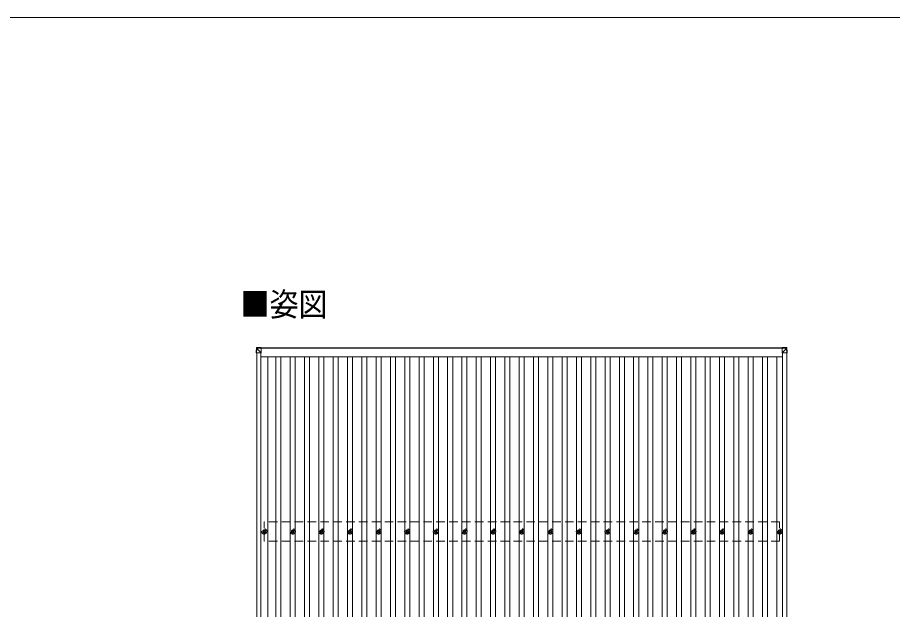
# Model space of a CAD drawing. Units: millimetres at full size, sheet at 1:50; details may follow other scales. Extents: x -14053 to 14053, y -9700 to 9700.
# Drawn here: x -7938 to -1822, y 5567 to 9700 of the extents above; entities that cross this region are included whole.
import ezdxf
from ezdxf.enums import TextEntityAlignment as Align

# ---------------------------------------------------------------- set-up
doc = ezdxf.new("R2010")
doc.units = ezdxf.units.MM
doc.header["$LTSCALE"] = 50
doc.linetypes.add('DASHED1', pattern=[1.8, 1.2, -0.6])
doc.layers.add('1-0', color=5, linetype='DASHED1', lineweight=5)
doc.layers.add('F-0', color=7, linetype='Continuous', lineweight=9)
doc.styles.add('ＭＳ ゴシック', font='')
doc.styles.get('ＭＳ ゴシック').set_extended_font_data('MS Gothic')

msp = doc.modelspace()

# ---------------------------------------------------------------- linework, layer by layer
at = {"layer": '1-0', "color": 6, "linetype": 'Continuous', "lineweight": 9}
for p, q in [((-6269.55, 7357.93), (-6267.68, 7388.47)), ((-6267.68, 7388.47), (-6267.68, 7393.22)), ((-6265.79, 7388.28), (-6267.65, 7357.86)), ((-6267.65, 7358.52), (-6235.25, 7358.46)), ((-6235.25, 7397.02), (-6265.81, 7395.1)), ((-6235.25, 7397.02), (-6265.81, 7395.1)), ((-6265.81, 7395.1), (-6265.81, 7395.1)), ((-6265.81, 7395.1), (-6265.81, 7390.34)), ((-6265.81, 7390.34), (-6235.25, 7392.21)), ((-6265.69, 7388.28), (-6265.79, 7388.28)), ((-6235.25, 7390.25), (-6265.74, 7388.38)), ((-6235.25, 7358.46), (-6265.69, 7388.94)), ((-6235.25, 7397.02), (-6235.25, 7392.21)), ((-6235.25, 7392.21), (-6235.25, 7390.25)), ((-6235.25, 7390.9), (-6235.25, 7358.46)), ((-2593.04, 7397.02), (-2562.48, 7395.1)), ((-2593.04, 7397.02), (-2593.04, 7392.21)), ((-2593.04, 7397.02), (-2562.48, 7395.1)), ((-2593.04, 7392.21), (-2593.04, 7390.25)), ((-2562.48, 7390.34), (-2593.04, 7392.21)), ((-2593.04, 7390.25), (-2593.04, 7357.81)), ((-2593.04, 7390.25), (-2562.55, 7388.38)), ((-2593.04, 7357.81), (-2562.59, 7388.29)), ((-2560.63, 7357.86), (-2593.04, 7357.81)), ((-2562.59, 7388.29), (-2562.5, 7388.28)), ((-2562.5, 7388.28), (-2560.63, 7357.86)), ((-2562.48, 7395.1), (-2562.48, 7395.1)), ((-2562.48, 7395.1), (-2562.48, 7390.34)), ((-2560.6, 7388.47), (-2560.6, 7393.22)), ((-2558.74, 7357.93), (-2560.6, 7388.47))]:
    msp.add_line(p, q, dxfattribs=at)
at = {"layer": '1-0', "color": 2, "linetype": 'Continuous', "lineweight": 9}
for p, q in [((-6265.73, 1467.48), (-6265.73, 7358.51)), ((-6236.73, 1467.43), (-6236.73, 7358.46)), ((-6235.25, 7394.69), (-2593.04, 7394.69)), ((-2593.04, 7390.1), (-6235.25, 7390.1)), ((-2590.73, 1467.44), (-2590.73, 7357.81)), ((-2561.73, 1472.32), (-2561.73, 7357.86)), ((-6236.73, 7331.27), (-2590.73, 7331.27))]:
    msp.add_line(p, q, dxfattribs=at)
at = {"layer": '1-0', "color": 134, "linetype": 'Continuous', "lineweight": 9}
for p, q in [((-6187.23, 1492.17), (-6187.23, 7331.27)), ((-6131.23, 1492.17), (-6131.23, 7331.27)), ((-6096.23, 1492.17), (-6096.23, 7331.27)), ((-6031.23, 6116.84), (-6031.23, 7331.27)), ((-5996.23, 6116.84), (-5996.23, 7331.27)), ((-5931.23, 1492.17), (-5931.23, 7331.27)), ((-5896.23, 1492.17), (-5896.23, 7331.27)), ((-5831.23, 6116.84), (-5831.23, 7331.27)), ((-5796.23, 6116.84), (-5796.23, 7331.27)), ((-5731.23, 1492.17), (-5731.23, 7331.27)), ((-5696.23, 1492.17), (-5696.23, 7331.27)), ((-5631.23, 6116.84), (-5631.23, 7331.27)), ((-5596.23, 6116.84), (-5596.23, 7331.27)), ((-5531.23, 1492.17), (-5531.23, 7331.27)), ((-5496.23, 1492.17), (-5496.23, 7331.27)), ((-5431.23, 6116.84), (-5431.23, 7331.27)), ((-5396.23, 6116.84), (-5396.23, 7331.27)), ((-5331.23, 1492.17), (-5331.23, 7331.27)), ((-5296.23, 1492.17), (-5296.23, 7331.27)), ((-5231.23, 6116.84), (-5231.23, 7331.27)), ((-5196.23, 6116.84), (-5196.23, 7331.27)), ((-5131.23, 1492.17), (-5131.23, 7331.27)), ((-5096.23, 1492.17), (-5096.23, 7331.27)), ((-5031.23, 6116.84), (-5031.23, 7331.27)), ((-4996.23, 6116.84), (-4996.23, 7331.27)), ((-4931.23, 1492.17), (-4931.23, 7331.27)), ((-4896.23, 1492.17), (-4896.23, 7331.27)), ((-4831.23, 6116.84), (-4831.23, 7331.27)), ((-4796.23, 6116.84), (-4796.23, 7331.27)), ((-4731.23, 1492.17), (-4731.23, 7331.27)), ((-4696.23, 1492.17), (-4696.23, 7331.27)), ((-4631.23, 6116.84), (-4631.23, 7331.27)), ((-4596.23, 6116.84), (-4596.23, 7331.27)), ((-4531.23, 1492.17), (-4531.23, 7331.27)), ((-4496.23, 1492.17), (-4496.23, 7331.27)), ((-4431.23, 6116.84), (-4431.23, 7331.27)), ((-4396.23, 6116.84), (-4396.23, 7331.27)), ((-4331.23, 1492.17), (-4331.23, 7331.27)), ((-4296.23, 1492.17), (-4296.23, 7331.27)), ((-4231.23, 6116.84), (-4231.23, 7331.27)), ((-4196.23, 6116.84), (-4196.23, 7331.27)), ((-4131.23, 1492.17), (-4131.23, 7331.27)), ((-4096.23, 1492.17), (-4096.23, 7331.27)), ((-4031.23, 6116.84), (-4031.23, 7331.27)), ((-3996.23, 6116.84), (-3996.23, 7331.27)), ((-3931.23, 1492.17), (-3931.23, 7331.27)), ((-3896.23, 1492.17), (-3896.23, 7331.27)), ((-3831.23, 6116.84), (-3831.23, 7331.27)), ((-3796.23, 6116.84), (-3796.23, 7331.27)), ((-3731.23, 1492.17), (-3731.23, 7331.27)), ((-3696.23, 1492.17), (-3696.23, 7331.27)), ((-3631.23, 6116.84), (-3631.23, 7331.27)), ((-3596.23, 6116.84), (-3596.23, 7331.27)), ((-3531.23, 1492.17), (-3531.23, 7331.27)), ((-3496.23, 1492.17), (-3496.23, 7331.27)), ((-3431.23, 6116.84), (-3431.23, 7331.27)), ((-3396.23, 6116.84), (-3396.23, 7331.27)), ((-3331.23, 1492.17), (-3331.23, 7331.27)), ((-3296.23, 1492.17), (-3296.23, 7331.27)), ((-3231.23, 6116.84), (-3231.23, 7331.27)), ((-3196.23, 6116.84), (-3196.23, 7331.27)), ((-3131.23, 1492.17), (-3131.23, 7331.27)), ((-3096.23, 1492.17), (-3096.23, 7331.27)), ((-3031.23, 6116.84), (-3031.23, 7331.27)), ((-2996.23, 6116.84), (-2996.23, 7331.27)), ((-2931.23, 1492.17), (-2931.23, 7331.27)), ((-2896.23, 1492.17), (-2896.23, 7331.27)), ((-2831.23, 6116.84), (-2831.23, 7331.27)), ((-2796.23, 6116.84), (-2796.23, 7331.27)), ((-2731.23, 1492.17), (-2731.23, 7331.27)), ((-2696.23, 1492.17), (-2696.23, 7331.27)), ((-2631.23, 1492.17), (-2631.23, 7331.27)), ((-6031.23, 2716.84), (-6031.23, 6106.49)), ((-5996.23, 2716.84), (-5996.23, 6106.49)), ((-5831.23, 2716.84), (-5831.23, 6106.49)), ((-5796.23, 2716.84), (-5796.23, 6106.49)), ((-5631.23, 2716.84), (-5631.23, 6106.49)), ((-5596.23, 2716.84), (-5596.23, 6106.49)), ((-5431.23, 2716.84), (-5431.23, 6106.49)), ((-5396.23, 2716.84), (-5396.23, 6106.49)), ((-5231.23, 2716.84), (-5231.23, 6106.49)), ((-5196.23, 2716.84), (-5196.23, 6106.49)), ((-5031.23, 2716.84), (-5031.23, 6106.49)), ((-4996.23, 2716.84), (-4996.23, 6106.49)), ((-4831.23, 2716.84), (-4831.23, 6106.49)), ((-4796.23, 2716.84), (-4796.23, 6106.49)), ((-4631.23, 2716.84), (-4631.23, 6106.49)), ((-4596.23, 2716.84), (-4596.23, 6106.49)), ((-4431.23, 2716.84), (-4431.23, 6106.49)), ((-4396.23, 2716.84), (-4396.23, 6106.49)), ((-4231.23, 2716.84), (-4231.23, 6106.49)), ((-4196.23, 2716.84), (-4196.23, 6106.49)), ((-4031.23, 2716.84), (-4031.23, 6106.49)), ((-3996.23, 2716.84), (-3996.23, 6106.49)), ((-3831.23, 2716.84), (-3831.23, 6106.49)), ((-3796.23, 2716.84), (-3796.23, 6106.49)), ((-3631.23, 2716.84), (-3631.23, 6106.49)), ((-3596.23, 2716.84), (-3596.23, 6106.49)), ((-3431.23, 2716.84), (-3431.23, 6106.49)), ((-3396.23, 2716.84), (-3396.23, 6106.49)), ((-3231.23, 2716.84), (-3231.23, 6106.49)), ((-3196.23, 2716.84), (-3196.23, 6106.49)), ((-3031.23, 2716.84), (-3031.23, 6106.49)), ((-2996.23, 2716.84), (-2996.23, 6106.49)), ((-2831.23, 2716.84), (-2831.23, 6106.49)), ((-2796.23, 2716.84), (-2796.23, 6106.49))]:
    msp.add_line(p, q, dxfattribs=at)
at = {"layer": '1-0', "color": 2, "lineweight": 9}
for p, q in [((-6213.73, 6044.67), (-6213.73, 6178.67)), ((-2610.98, 6178.67), (-6213.73, 6178.67)), ((-2610.98, 6044.67), (-2610.98, 6178.67)), ((-2610.98, 6044.67), (-6213.73, 6044.67))]:
    msp.add_line(p, q, dxfattribs=at)
at = {"layer": '1-0'}
for p, q in [((-6215.48, 6121.66), (-6215.48, 6117.25)), ((-6211.98, 6121.66), (-6211.98, 6117.25)), ((-6015.48, 6121.66), (-6015.48, 6117.25)), ((-6011.98, 6121.66), (-6011.98, 6117.25)), ((-5815.48, 6121.66), (-5815.48, 6117.25)), ((-5811.98, 6121.66), (-5811.98, 6117.25)), ((-5615.48, 6121.66), (-5615.48, 6117.25)), ((-5611.98, 6121.66), (-5611.98, 6117.25)), ((-5415.48, 6121.66), (-5415.48, 6117.25)), ((-5411.98, 6121.66), (-5411.98, 6117.25)), ((-5215.48, 6121.66), (-5215.48, 6117.25)), ((-5211.98, 6121.66), (-5211.98, 6117.25)), ((-5015.48, 6121.66), (-5015.48, 6117.25)), ((-5011.98, 6121.66), (-5011.98, 6117.25)), ((-4815.48, 6121.66), (-4815.48, 6117.25)), ((-4811.98, 6121.66), (-4811.98, 6117.25)), ((-4615.48, 6121.66), (-4615.48, 6117.25)), ((-4611.98, 6121.66), (-4611.98, 6117.25)), ((-4415.48, 6121.66), (-4415.48, 6117.25)), ((-4411.98, 6121.66), (-4411.98, 6117.25)), ((-4215.48, 6121.66), (-4215.48, 6117.25)), ((-4211.98, 6121.66), (-4211.98, 6117.25)), ((-4015.48, 6121.66), (-4015.48, 6117.25)), ((-4011.98, 6121.66), (-4011.98, 6117.25)), ((-3815.48, 6121.66), (-3815.48, 6117.25)), ((-3811.98, 6121.66), (-3811.98, 6117.25)), ((-3615.48, 6121.66), (-3615.48, 6117.25)), ((-3611.98, 6121.66), (-3611.98, 6117.25)), ((-3415.48, 6121.66), (-3415.48, 6117.25)), ((-3411.98, 6121.66), (-3411.98, 6117.25)), ((-3215.48, 6121.66), (-3215.48, 6117.25)), ((-3211.98, 6121.66), (-3211.98, 6117.25)), ((-3015.48, 6121.66), (-3015.48, 6117.25)), ((-3011.98, 6121.66), (-3011.98, 6117.25)), ((-2815.48, 6121.66), (-2815.48, 6117.25)), ((-2811.98, 6121.66), (-2811.98, 6117.25)), ((-2612.73, 6121.66), (-2612.73, 6117.25)), ((-2609.23, 6121.66), (-2609.23, 6117.25)), ((-6223.73, 6113.42), (-6219.31, 6113.42)), ((-6223.73, 6113.42), (-6219.31, 6113.42)), ((-6223.73, 6109.92), (-6219.31, 6109.92)), ((-6215.48, 6106.08), (-6215.48, 6101.67)), ((-6211.98, 6106.08), (-6211.98, 6101.67)), ((-6208.15, 6113.42), (-6203.73, 6113.42)), ((-6208.15, 6109.92), (-6203.73, 6109.92)), ((-6023.73, 6113.42), (-6019.31, 6113.42)), ((-6023.73, 6109.92), (-6019.31, 6109.92)), ((-6015.48, 6106.08), (-6015.48, 6101.67)), ((-6011.98, 6106.08), (-6011.98, 6101.67)), ((-6008.15, 6113.42), (-6003.73, 6113.42)), ((-6008.15, 6109.92), (-6003.73, 6109.92)), ((-5823.73, 6113.42), (-5819.31, 6113.42)), ((-5823.73, 6109.92), (-5819.31, 6109.92)), ((-5815.48, 6106.08), (-5815.48, 6101.67)), ((-5811.98, 6106.08), (-5811.98, 6101.67)), ((-5808.15, 6113.42), (-5803.73, 6113.42)), ((-5808.15, 6109.92), (-5803.73, 6109.92)), ((-5623.73, 6113.42), (-5619.31, 6113.42)), ((-5623.73, 6109.92), (-5619.31, 6109.92)), ((-5615.48, 6106.08), (-5615.48, 6101.67)), ((-5611.98, 6106.08), (-5611.98, 6101.67)), ((-5608.15, 6113.42), (-5603.73, 6113.42)), ((-5608.15, 6109.92), (-5603.73, 6109.92)), ((-5423.73, 6113.42), (-5419.31, 6113.42)), ((-5423.73, 6109.92), (-5419.31, 6109.92)), ((-5415.48, 6106.08), (-5415.48, 6101.67)), ((-5411.98, 6106.08), (-5411.98, 6101.67)), ((-5408.15, 6113.42), (-5403.73, 6113.42)), ((-5408.15, 6109.92), (-5403.73, 6109.92)), ((-5223.73, 6113.42), (-5219.31, 6113.42)), ((-5223.73, 6109.92), (-5219.31, 6109.92)), ((-5215.48, 6106.08), (-5215.48, 6101.67)), ((-5211.98, 6106.08), (-5211.98, 6101.67)), ((-5208.15, 6113.42), (-5203.73, 6113.42)), ((-5208.15, 6109.92), (-5203.73, 6109.92)), ((-5023.73, 6113.42), (-5019.31, 6113.42)), ((-5023.73, 6109.92), (-5019.31, 6109.92)), ((-5015.48, 6106.08), (-5015.48, 6101.67)), ((-5011.98, 6106.08), (-5011.98, 6101.67)), ((-5008.15, 6113.42), (-5003.73, 6113.42)), ((-5008.15, 6109.92), (-5003.73, 6109.92)), ((-4823.73, 6113.42), (-4819.31, 6113.42)), ((-4823.73, 6109.92), (-4819.31, 6109.92)), ((-4815.48, 6106.08), (-4815.48, 6101.67)), ((-4811.98, 6106.08), (-4811.98, 6101.67)), ((-4808.15, 6113.42), (-4803.73, 6113.42)), ((-4808.15, 6109.92), (-4803.73, 6109.92)), ((-4623.73, 6113.42), (-4619.31, 6113.42)), ((-4623.73, 6109.92), (-4619.31, 6109.92)), ((-4615.48, 6106.08), (-4615.48, 6101.67)), ((-4611.98, 6106.08), (-4611.98, 6101.67)), ((-4608.15, 6113.42), (-4603.73, 6113.42)), ((-4608.15, 6109.92), (-4603.73, 6109.92)), ((-4423.73, 6113.42), (-4419.31, 6113.42)), ((-4423.73, 6109.92), (-4419.31, 6109.92)), ((-4415.48, 6106.08), (-4415.48, 6101.67)), ((-4411.98, 6106.08), (-4411.98, 6101.67)), ((-4408.15, 6113.42), (-4403.73, 6113.42)), ((-4408.15, 6109.92), (-4403.73, 6109.92)), ((-4223.73, 6113.42), (-4219.31, 6113.42)), ((-4223.73, 6109.92), (-4219.31, 6109.92)), ((-4215.48, 6106.08), (-4215.48, 6101.67)), ((-4211.98, 6106.08), (-4211.98, 6101.67)), ((-4208.15, 6113.42), (-4203.73, 6113.42)), ((-4208.15, 6109.92), (-4203.73, 6109.92)), ((-4023.73, 6113.42), (-4019.31, 6113.42)), ((-4023.73, 6109.92), (-4019.31, 6109.92)), ((-4015.48, 6106.08), (-4015.48, 6101.67)), ((-4011.98, 6106.08), (-4011.98, 6101.67)), ((-4008.15, 6113.42), (-4003.73, 6113.42)), ((-4008.15, 6109.92), (-4003.73, 6109.92)), ((-3823.73, 6113.42), (-3819.31, 6113.42)), ((-3823.73, 6109.92), (-3819.31, 6109.92)), ((-3815.48, 6106.08), (-3815.48, 6101.67)), ((-3811.98, 6106.08), (-3811.98, 6101.67)), ((-3808.15, 6113.42), (-3803.73, 6113.42)), ((-3808.15, 6109.92), (-3803.73, 6109.92)), ((-3623.73, 6113.42), (-3619.31, 6113.42)), ((-3623.73, 6109.92), (-3619.31, 6109.92)), ((-3615.48, 6106.08), (-3615.48, 6101.67)), ((-3611.98, 6106.08), (-3611.98, 6101.67)), ((-3608.15, 6113.42), (-3603.73, 6113.42)), ((-3608.15, 6109.92), (-3603.73, 6109.92)), ((-3423.73, 6113.42), (-3419.31, 6113.42)), ((-3423.73, 6109.92), (-3419.31, 6109.92)), ((-3415.48, 6106.08), (-3415.48, 6101.67)), ((-3411.98, 6106.08), (-3411.98, 6101.67)), ((-3408.15, 6113.42), (-3403.73, 6113.42)), ((-3408.15, 6109.92), (-3403.73, 6109.92)), ((-3223.73, 6113.42), (-3219.31, 6113.42)), ((-3223.73, 6109.92), (-3219.31, 6109.92)), ((-3215.48, 6106.08), (-3215.48, 6101.67)), ((-3211.98, 6106.08), (-3211.98, 6101.67)), ((-3208.15, 6113.42), (-3203.73, 6113.42)), ((-3208.15, 6109.92), (-3203.73, 6109.92)), ((-3023.73, 6113.42), (-3019.31, 6113.42)), ((-3023.73, 6109.92), (-3019.31, 6109.92)), ((-3015.48, 6106.08), (-3015.48, 6101.67)), ((-3011.98, 6106.08), (-3011.98, 6101.67)), ((-3008.15, 6113.42), (-3003.73, 6113.42)), ((-3008.15, 6109.92), (-3003.73, 6109.92)), ((-2823.73, 6113.42), (-2819.31, 6113.42)), ((-2823.73, 6109.92), (-2819.31, 6109.92)), ((-2815.48, 6106.08), (-2815.48, 6101.67)), ((-2811.98, 6106.08), (-2811.98, 6101.67)), ((-2808.15, 6113.42), (-2803.73, 6113.42)), ((-2808.15, 6109.92), (-2803.73, 6109.92)), ((-2620.98, 6113.42), (-2616.56, 6113.42)), ((-2620.98, 6109.92), (-2616.56, 6109.92)), ((-2612.73, 6106.08), (-2612.73, 6101.67)), ((-2609.23, 6106.08), (-2609.23, 6101.67)), ((-2605.4, 6113.42), (-2600.98, 6113.42)), ((-2605.4, 6109.92), (-2600.98, 6109.92))]:
    msp.add_line(p, q, dxfattribs=at)
at = {"layer": '1-0', "color": 6, "linetype": 'Continuous', "lineweight": 9}
for points in [[(-6267.68, 7393.22), (-6269.55, 7362.74), (-6269.55, 7357.93)], [(-2560.6, 7393.22), (-2558.74, 7362.74), (-2558.74, 7357.93)]]:
    msp.add_lwpolyline(points, dxfattribs=at)
at = {"layer": '1-0'}
for centre, radius in [((-6213.73, 6111.67), 18.25), ((-6213.73, 6111.67), 10.15), ((-6213.73, 6111.67), 5.85), ((-6213.73, 6111.67), 5.25), ((-6013.73, 6111.67), 18.25), ((-6013.73, 6111.67), 10.15), ((-6013.73, 6111.67), 5.85), ((-6013.73, 6111.67), 5.25), ((-5813.73, 6111.67), 18.25), ((-5813.73, 6111.67), 10.15), ((-5813.73, 6111.67), 5.85), ((-5813.73, 6111.67), 5.25), ((-5613.73, 6111.67), 18.25), ((-5613.73, 6111.67), 10.15), ((-5613.73, 6111.67), 5.85), ((-5613.73, 6111.67), 5.25), ((-5413.73, 6111.67), 18.25), ((-5413.73, 6111.67), 10.15), ((-5413.73, 6111.67), 5.85), ((-5413.73, 6111.67), 5.25), ((-5213.73, 6111.67), 18.25), ((-5213.73, 6111.67), 10.15), ((-5213.73, 6111.67), 5.85), ((-5213.73, 6111.67), 5.25), ((-5013.73, 6111.67), 18.25), ((-5013.73, 6111.67), 10.15), ((-5013.73, 6111.67), 5.85), ((-5013.73, 6111.67), 5.25), ((-4813.73, 6111.67), 18.25), ((-4813.73, 6111.67), 10.15), ((-4813.73, 6111.67), 5.85), ((-4813.73, 6111.67), 5.25), ((-4613.73, 6111.67), 18.25), ((-4613.73, 6111.67), 10.15), ((-4613.73, 6111.67), 5.85), ((-4613.73, 6111.67), 5.25), ((-4413.73, 6111.67), 18.25), ((-4413.73, 6111.67), 10.15), ((-4413.73, 6111.67), 5.85), ((-4413.73, 6111.67), 5.25), ((-4213.73, 6111.67), 18.25), ((-4213.73, 6111.67), 10.15), ((-4213.73, 6111.67), 5.85), ((-4213.73, 6111.67), 5.25), ((-4013.73, 6111.67), 18.25), ((-4013.73, 6111.67), 10.15), ((-4013.73, 6111.67), 5.85), ((-4013.73, 6111.67), 5.25), ((-3813.73, 6111.67), 18.25), ((-3813.73, 6111.67), 10.15), ((-3813.73, 6111.67), 5.85), ((-3813.73, 6111.67), 5.25), ((-3613.73, 6111.67), 18.25), ((-3613.73, 6111.67), 10.15), ((-3613.73, 6111.67), 5.85), ((-3613.73, 6111.67), 5.25), ((-3413.73, 6111.67), 18.25), ((-3413.73, 6111.67), 10.15), ((-3413.73, 6111.67), 5.85), ((-3413.73, 6111.67), 5.25), ((-3213.73, 6111.67), 18.25), ((-3213.73, 6111.67), 10.15), ((-3213.73, 6111.67), 5.85), ((-3213.73, 6111.67), 5.25), ((-3013.73, 6111.67), 18.25), ((-3013.73, 6111.67), 10.15), ((-3013.73, 6111.67), 5.85), ((-3013.73, 6111.67), 5.25), ((-2813.73, 6111.67), 18.25), ((-2813.73, 6111.67), 10.15), ((-2813.73, 6111.67), 5.85), ((-2813.73, 6111.67), 5.25), ((-2610.98, 6111.67), 18.25), ((-2610.98, 6111.67), 10.15), ((-2610.98, 6111.67), 5.85), ((-2610.98, 6111.67), 5.25)]:
    msp.add_circle(centre, radius, dxfattribs=at)
at = {"layer": '1-0', "color": 6, "linetype": 'Continuous', "lineweight": 9}
for centre, radius, start, end in [((-6265.69, 7388.34), 2, 93.48408, 176.48407), ((-6265.46, 7401.19), 12.92, 260.08679, 268.52577), ((-6255.43, 7389.4), 10.42, 174.80664, 186.16183), ((-2572.86, 7389.4), 10.42, 353.83817, 5.19336), ((-2562.83, 7401.19), 12.92, 271.47423, 279.91321), ((-2562.6, 7388.35), 2, 3.51593, 86.51592)]:
    msp.add_arc(centre, radius, start, end, dxfattribs=at)
for centre, major_axis, ratio, start_param, end_param in [((-6267.55, 7357.93), (-2, 0), 0.033268, 0.0000002, 1.5185344), ((-6265.69, 7393.1), (-1.92, -0.56), 0.998105, 4.4898734, 5.9384966), ((-6265.69, 7388.35), (-0.12, 2), 0.02656, 0.0332981, 1.5518323), ((-6229.67, 7390.48), (-36.07, -2.1), 0.055348, 0.0000815, 0.0491486), ((-2598.61, 7390.48), (36.07, -2.1), 0.055348, 6.2340367, 6.2831038), ((-2562.6, 7388.35), (0.12, 2), 0.02656, 4.731353, 6.2498872), ((-2562.6, 7393.1), (1.92, -0.56), 0.998105, 0.3446887, 1.793312), ((-2560.74, 7357.93), (2, 0), 0.033268, 4.7646509, 6.2831851)]:
    msp.add_ellipse(centre, major_axis=major_axis, ratio=ratio, start_param=start_param, end_param=end_param, dxfattribs=at)
at = {"layer": 'F-0', "color": 5, "lineweight": 5}
msp.add_line((-14053.43, 9700), (13346.57, 9700), dxfattribs=at)

# ---------------------------------------------------------------- texts
at = {"layer": '1-0', "color": 7, "style": 'ＭＳ ゴシック', "width": 0.9}
msp.add_text('■姿図', height=165, dxfattribs=at).set_placement((-6378.69, 7565.57), align=Align.BOTTOM_LEFT)

doc.saveas('drawing.dxf')
